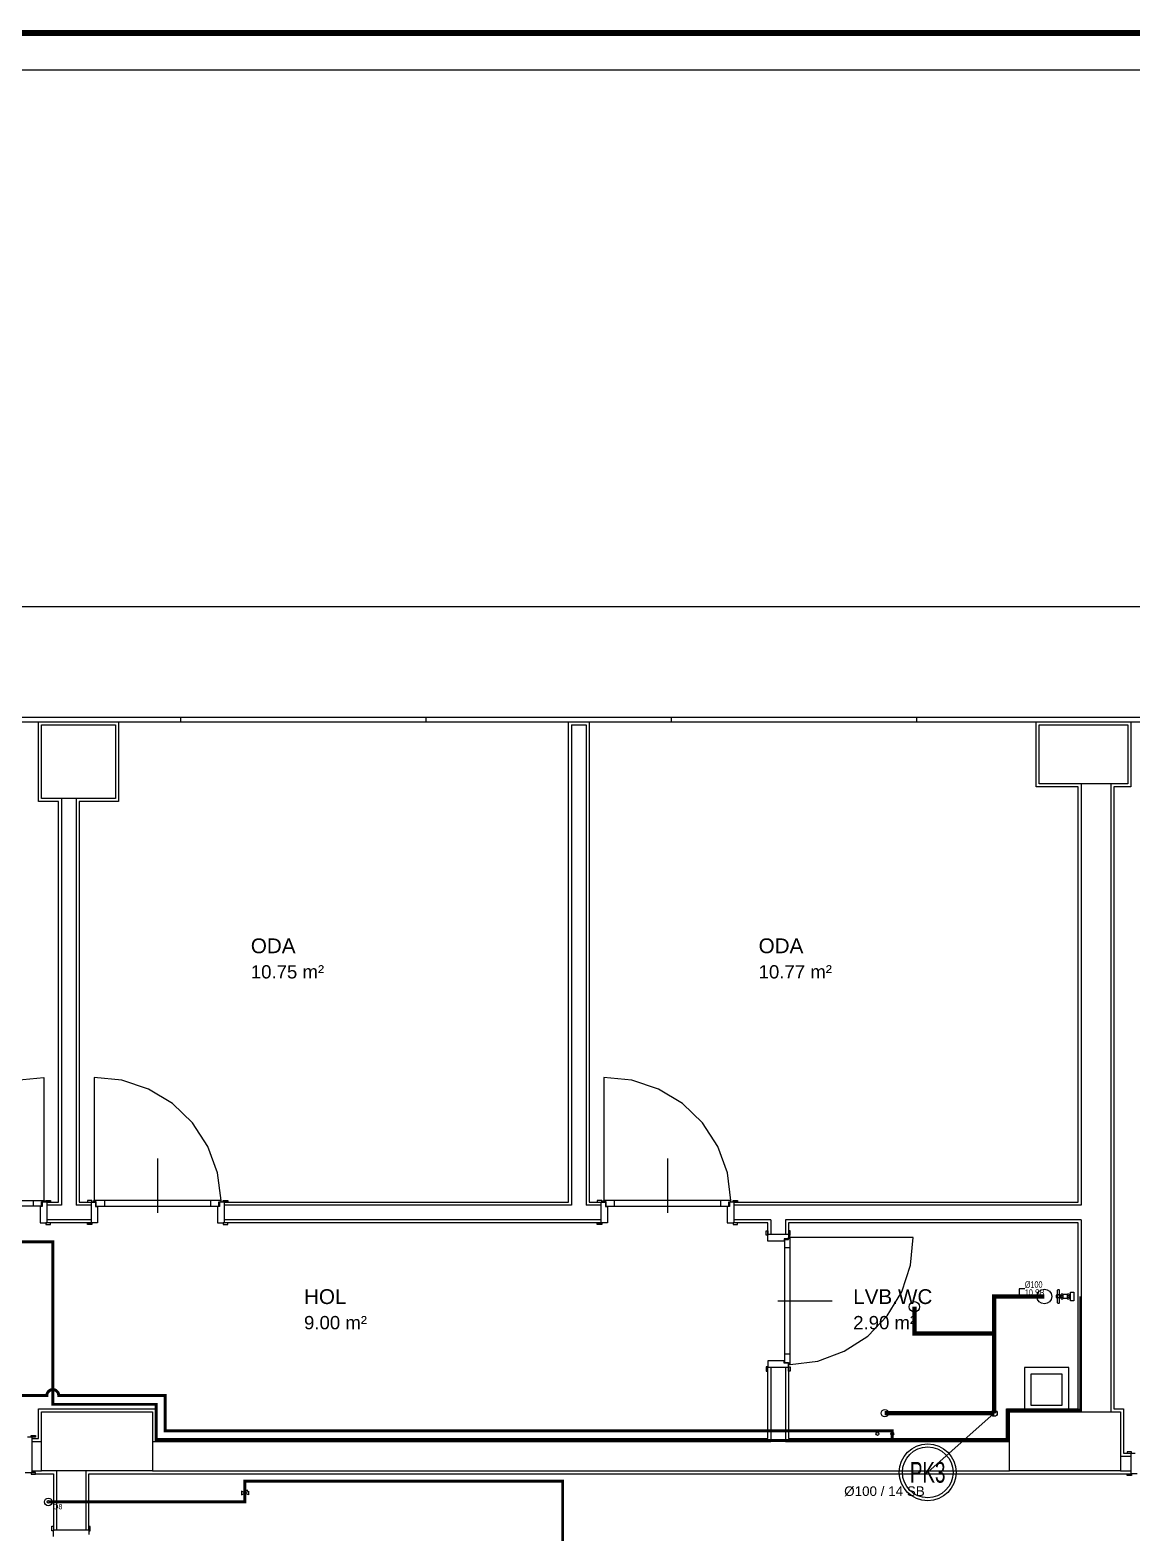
# Model space of a CAD drawing. Header units: centimetres. Extents: x -3952 to 26292, y -15092 to -10712.
# Drawn here: x 13725 to 14470, y -11965 to -10948 of the extents above; entities that cross this region are included whole.
import ezdxf
from ezdxf.enums import TextEntityAlignment as Align

# ---------------------------------------------------------------- set-up
doc = ezdxf.new("R2010")
doc.units = ezdxf.units.CM
for name, pattern in [('BASMA HATTI', [31, 25, -6]), ('DASHED', [18, 12, -6]), ('PIS', [38, 30, -8])]:
    doc.linetypes.add(name, pattern=pattern)
for name, color, linetype in [('MD-YUK-BIRIMI', 7, 'Continuous'), ('MIMARI', 8, 'Continuous'), ('MIMARI-KOLON', 8, 'Continuous'), ('MIMARI-YAZI', 8, 'Continuous'), ('MTY-PAFTA', 7, 'Continuous'), ('MTY-PIS-SU-BORUSU', 6, 'PIS'), ('MTY-PISSU-CAP', 211, 'Continuous'), ('MTY-PISSU-KOLON', 211, 'DASHED'), ('MTY-PISSU-KOLONNO', 211, 'Continuous'), ('MTY-SICAKSU-BORU', 1, 'BASMA HATTI'), ('MTY-SOGUKSU-BORU', 5, 'Continuous'), ('MTY-TEFRIS', 15, 'Continuous'), ('MTY-TEMIZSU-CAP', 101, 'Continuous'), ('MTY-VANA', 1, 'Continuous'), ('MTY-YUK-BIRIMI', 7, 'Continuous')]:
    doc.layers.add(name, color=color, linetype=linetype)
doc.layers.add('ROTAS-PAFTA-SINIRI', color=8, linetype='Continuous', plot=False)
doc.styles.add('ANOTATIVO', font='arial.ttf')
doc.styles.add('MTY_CAP', font='wturkce.SHX', dxfattribs={"width": 0.65, "height": 20})
doc.styles.add('MTYCAPLT', font='arial.ttf', dxfattribs={"width": 0.65, "height": 1})
doc.styles.add('ROTAS', font='arial.ttf')

# ---------------------------------------------------------------- blocks, each defined once
blk = doc.blocks.new('ROTAS_PAFTA')
blk.add_lwpolyline([(0, 0), (1, 0), (1, 1), (0, 1)], close=True)
blk = doc.blocks.new('KLOZET1')
at = {"layer": 'MTY-TEFRIS', "color": 15}
blk.add_lwpolyline([(-3.9, 11.4, 0.414214), (-4.5, 10.8), (-4.5, 10.3, 0.414214), (-3.9, 9.7), (3.9, 9.7, 0.414214), (4.5, 10.3), (4.5, 10.8, 0.414214), (3.9, 11.4)], format="xyb", close=True, dxfattribs=at)
at = {"layer": 'MTY-TEFRIS', "color": 15, "elevation": 0}
for points in [[(-1, 10.3), (-1, 10.8, -0.414214), (-0.4, 11.4)], [(1, 10.3), (1, 10.8, 0.414214), (0.4, 11.4)]]:
    blk.add_lwpolyline(points, format="xyb", dxfattribs=at)
at = {"layer": 'MTY-TEFRIS', "color": 15}
for points in [[(-0.8, 11.5), (0.8, 11.5), (0.8, 12), (-0.8, 12)], [(3, 0), (-3, 0), (-3, 2.3), (3, 2.3)], [(-0.8, 8.9), (0.8, 8.9), (0.8, 9.7), (-0.8, 9.7)]]:
    blk.add_lwpolyline(points, close=True, dxfattribs=at)
for points in [[(-1.6, 8.6), (-1.6, 7.5)], [(-1.6, 4.4), (-1.6, 3.4)], [(-1.3, 3.2), (-1.3, 2.3), (1.4, 2.3), (1.4, 3.2)], [(-1.2, 7.2), (-1.2, 4.8)], [(1.1, 8.9), (-1.1, 8.9)], [(-1.1, 7.3), (1.1, 7.3)], [(1.1, 4.7), (-1.1, 4.7)], [(-1.1, 3.1), (1.1, 3.1)], [(-0.5, 8.6), (-0.5, 7.5)], [(-0.5, 4.4), (-0.5, 3.4)], [(0.6, 8.6), (0.6, 7.5)], [(0.6, 4.4), (0.6, 3.4)], [(1.3, 4.8), (1.3, 5.2), (1.3, 7.2)], [(1.7, 8.6), (1.7, 7.5)], [(1.7, 4.4), (1.7, 3.4)]]:
    blk.add_lwpolyline(points, dxfattribs=at)
at = {"layer": 'MTY-TEFRIS', "color": 6}
blk.add_circle((0, 20), 5, dxfattribs=at)
at = {"layer": 'MTY-TEFRIS', "color": 15}
for centre, radius, start, end in [((-0.4, 10.3, 0), 0.641, 179.9998, 270.0001), ((0.4, 10.3, 0), 0.641, 270.0001, 0), ((-1.1, 8.1), 0.734, 41.7592, 138.241), ((-1.1, 8), 0.734, 221.7593, 318.2408), ((-1.1, 4), 0.734, 41.7592, 138.241), ((-1.1, 3.8), 0.734, 221.7593, 318.2408), ((0, 8.1), 0.734, 41.7592, 138.241), ((0, 8), 0.734, 221.7593, 318.2408), ((0, 4), 0.734, 41.7592, 138.241), ((0, 3.8), 0.734, 221.7593, 318.2408), ((1.1, 8.1), 0.734, 41.7592, 138.241), ((1.1, 8), 0.734, 221.7593, 318.2408), ((1.1, 4), 0.734, 41.7592, 138.241), ((1.1, 3.8), 0.734, 221.7593, 318.2408)]:
    blk.add_arc(centre, radius, start, end, dxfattribs=at)
at = {"layer": 'MD-YUK-BIRIMI', "color": 6, "style": 'MTYCAPLT', "width": 0.65}
for tag, p in [('PSCP_001', (-1.3, 24.5)), ('PS_001', (-0.6, 19.5))]:
    blk.add_attdef(tag, p, '', height=1, dxfattribs=at)
at = {"layer": 'MD-YUK-BIRIMI', "color": 3, "style": 'MTYCAPLT', "width": 0.65}
for tag, p in [('SOCP_001', (-1.3, 1.8)), ('SO_001', (-0.7, -0.5))]:
    blk.add_attdef(tag, p, '', height=1, dxfattribs=at)
blk = doc.blocks.new('LAVABO1')
at = {"layer": 'MTY-TEFRIS', "color": 6}
blk.add_circle((0, 15), 2.5, dxfattribs=at)
at = {"layer": 'MTY-TEFRIS', "color": 3, "ltscale": 10}
blk.add_circle((-5, 1), 1, dxfattribs=at)
at = {"layer": 'MTY-TEFRIS', "color": 1, "ltscale": 10}
blk.add_circle((5, 1), 1, dxfattribs=at)
at = {"layer": 'MD-YUK-BIRIMI', "color": 6, "style": 'MTYCAPLT', "width": 0.65}
for tag, p in [('PSCP_001', (-1.3, 17)), ('PS_001', (-0.6, 14.5))]:
    blk.add_attdef(tag, p, '', height=1, dxfattribs=at)
at = {"layer": 'MD-YUK-BIRIMI', "color": 3, "style": 'MTYCAPLT', "width": 0.65}
for tag, p in [('SOCP_001', (-6.3, -0.5)), ('SO_001', (-5.7, 0.5))]:
    blk.add_attdef(tag, p, '', height=1, dxfattribs=at)
at = {"layer": 'MD-YUK-BIRIMI', "color": 1, "style": 'MTYCAPLT', "width": 0.65}
for tag, p in [('SCCP_001', (3.7, -0.5)), ('SC_001', (4.4, 0.5))]:
    blk.add_attdef(tag, p, '', height=1, dxfattribs=at)
blk = doc.blocks.new('YER SUZGECI DN501')
at = {"layer": 'MTY-TEFRIS', "color": 6}
blk.add_circle((0, 0), 3.5, dxfattribs=at)
at = {"layer": 'MD-YUK-BIRIMI', "color": 6, "style": 'MTYCAPLT', "width": 0.65}
for tag, p in [('PSCP_001', (-1.3, 0.7)), ('PS_001', (-0.6, -0.5))]:
    blk.add_attdef(tag, p, '', height=1, dxfattribs=at)
blk = doc.blocks.new('MTY-PIS SU CAP SB')
at = {"layer": 'MTY-PISSU-CAP'}
for p, q in [((0.83, 1.17), (0, 1.17)), ((0, 1.17), (0, 0))]:
    blk.add_line(p, q, dxfattribs=at)
at = {"layer": 'MTY-PISSU-CAP', "style": 'MTY_CAP', "width": 0.65}
blk.add_attdef('PSCP_001', (0.83, 1.29), '', height=1, dxfattribs=at)
at = {"layer": 'MTY-YUK-BIRIMI', "color": 211, "style": 'MTY_CAP', "width": 0.65}
blk.add_attdef('PS_001', (0.83, 0.07), '', height=1, dxfattribs=at)
blk = doc.blocks.new('MTY-KURESEL VANA')
at = {"layer": 'MTY-VANA'}
for p, q in [((0, 0), (0, 8)), ((0, 8), (8, 8))]:
    blk.add_line(p, q, dxfattribs=at)
blk.add_lwpolyline([(-10, 5), (-10, -5), (10, 5), (10, -5), (-10, 5)], dxfattribs=at)
at = {"layer": 'MTY-VANA', "style": 'MTYCAPLT', "width": 0.65}
blk.add_attdef('CAP', text='', height=10, dxfattribs=at).set_placement((-1.1, 0), align=Align.CENTER)
blk = doc.blocks.new('MTY-PIS SU KOLON')
at = {"layer": 'MTY-PISSU-KOLON', "linetype": 'Continuous', "lineweight": -3}
blk.add_hatch(color=256, dxfattribs=at).paths.add_polyline_path([(-2.7, -0.1, 0.848135), (0, -0.1, -0.848135), (2.7, -0.1, 0.414214), (0, 2.6, 0.414214)])
blk.add_circle((0, 0), 3.5, dxfattribs=at)
blk = doc.blocks.new('MTY-KOLON NO PIS SU')
at = {"color": 6, "linetype": 'Continuous', "ltscale": 100}
blk.add_circle((0, 0), 27.5, dxfattribs=at)
at = {"color": 7, "linetype": 'Continuous', "ltscale": 100}
blk.add_circle((0, 0), 24.5, dxfattribs=at)
at = {"style": 'ANOTATIVO', "width": 0.65}
blk.add_attdef('K', text='', height=20, dxfattribs=at).set_placement((0, 0), align=Align.MIDDLE_CENTER)

msp = doc.modelspace()

# ---------------------------------------------------------------- linework, layer by layer
at = {"layer": 'MIMARI'}
for p, q in [((11786.2, -11338.1), (14872.6, -11338.1)), ((13826.5, -11413.1), (13826.5, -11416.1)), ((13992.5, -11413.1), (13992.5, -11416.1)), ((14090.9, -11418.1), (14090.9, -11743.1)), ((14090.9, -11418.1), (14100.9, -11418.1)), ((14100.9, -11418.1), (14100.9, -11743.1)), ((14158.5, -11413.1), (14158.5, -11416.1)), ((14324.5, -11413.1), (14324.5, -11416.1)), ((14435.9, -11458.1), (14435.9, -11743.1)), ((14455.9, -11458.1), (14455.9, -11883.1)), ((13745.9, -11468.1), (13745.9, -11743.1)), ((13755.9, -11468.1), (13755.9, -11743.1)), ((13733.9, -11656.9), (13733.9, -11740.1)), ((13767.9, -11656.9), (13767.9, -11740.1)), ((14112.9, -11656.9), (14112.9, -11740.1)), ((13810.9, -11711.6), (13810.9, -11748.3)), ((14155.9, -11711.6), (14155.9, -11748.3)), ((13647.9, -11740.1), (13733.9, -11740.1)), ((13732.4, -11743.9), (13649.4, -11743.9)), ((13726.8, -11740.1), (13726.8, -11743.9)), ((13732.9, -11744), (13731.4, -11744)), ((13731.4, -11744), (13731.4, -11755.1)), ((13732.4, -11741), (13733.9, -11741)), ((13732.4, -11743.9), (13732.4, -11741)), ((13732.9, -11741.1), (13732.9, -11744)), ((13735.9, -11741.1), (13732.9, -11741.1)), ((13733.9, -11741.1), (13733.9, -11740.1)), ((13735.3, -11740.1), (13738.4, -11740.1)), ((13735.3, -11741.1), (13735.3, -11740.1)), ((13738.4, -11741.1), (13735.3, -11741.1)), ((13735.9, -11741.1), (13735.9, -11755.1)), ((13745.9, -11743.1), (13735.9, -11743.1)), ((13735.9, -11743.1), (13735.9, -11753.1)), ((13738.4, -11740.1), (13738.4, -11741.1)), ((13765.9, -11743.1), (13755.9, -11743.1)), ((13766.5, -11740.1), (13763.4, -11740.1)), ((13763.4, -11740.1), (13763.4, -11741.1)), ((13763.4, -11741.1), (13766.5, -11741.1)), ((13765.9, -11741.1), (13765.9, -11755.1)), ((13765.9, -11741.1), (13768.9, -11741.1)), ((13765.9, -11743.1), (13765.9, -11753.1)), ((13766.5, -11741.1), (13766.5, -11740.1)), ((13853.9, -11740.1), (13767.9, -11740.1)), ((13767.9, -11741.1), (13767.9, -11740.1)), ((13769.4, -11741), (13767.9, -11741)), ((13768.9, -11741.1), (13768.9, -11744)), ((13768.9, -11744), (13770.3, -11744)), ((13769.4, -11743.9), (13769.4, -11741)), ((13769.4, -11743.9), (13852.4, -11743.9)), ((13770.3, -11744), (13770.3, -11755.1)), ((13774.9, -11740.1), (13774.9, -11743.9)), ((13846.8, -11740.1), (13846.8, -11743.9)), ((13851.4, -11744), (13851.4, -11755.1)), ((13852.9, -11744), (13851.4, -11744)), ((13852.4, -11743.9), (13852.4, -11741)), ((13852.4, -11741), (13853.9, -11741)), ((13855.9, -11741.1), (13852.9, -11741.1)), ((13852.9, -11741.1), (13852.9, -11744)), ((13853.9, -11741.1), (13853.9, -11740.1)), ((13855.3, -11740.1), (13858.4, -11740.1)), ((13855.3, -11741.1), (13855.3, -11740.1)), ((13858.4, -11741.1), (13855.3, -11741.1)), ((13855.9, -11741.1), (13855.9, -11755.1)), ((14090.9, -11743.1), (13855.9, -11743.1)), ((13855.9, -11743.1), (13855.9, -11753.1)), ((13858.4, -11740.1), (13858.4, -11741.1)), ((14110.9, -11743.1), (14100.9, -11743.1)), ((14111.5, -11740.1), (14108.4, -11740.1)), ((14108.4, -11740.1), (14108.4, -11741.1)), ((14108.4, -11741.1), (14111.5, -11741.1)), ((14110.9, -11741.1), (14110.9, -11755.1)), ((14110.9, -11741.1), (14113.9, -11741.1)), ((14110.9, -11743.1), (14110.9, -11753.1)), ((14111.5, -11741.1), (14111.5, -11740.1)), ((14198.9, -11740.1), (14112.9, -11740.1)), ((14112.9, -11741.1), (14112.9, -11740.1)), ((14114.4, -11741), (14112.9, -11741)), ((14113.9, -11741.1), (14113.9, -11744)), ((14113.9, -11744), (14115.3, -11744)), ((14114.4, -11743.9), (14114.4, -11741)), ((14114.4, -11743.9), (14197.4, -11743.9)), ((14115.3, -11744), (14115.3, -11755.1)), ((14119.9, -11740.1), (14119.9, -11743.9)), ((14191.8, -11740.1), (14191.8, -11743.9)), ((14196.4, -11744), (14196.4, -11755.1)), ((14197.9, -11744), (14196.4, -11744)), ((14197.4, -11743.9), (14197.4, -11741)), ((14197.4, -11741), (14198.9, -11741)), ((14200.9, -11741.1), (14197.9, -11741.1)), ((14197.9, -11741.1), (14197.9, -11744)), ((14198.9, -11741.1), (14198.9, -11740.1)), ((14200.3, -11740.1), (14203.4, -11740.1)), ((14200.3, -11741.1), (14200.3, -11740.1)), ((14203.4, -11741.1), (14200.3, -11741.1)), ((14200.9, -11741.1), (14200.9, -11755.1)), ((14435.9, -11743.1), (14200.9, -11743.1)), ((14200.9, -11743.1), (14200.9, -11753.1)), ((14203.4, -11740.1), (14203.4, -11741.1)), ((13731.4, -11755.1), (13735.9, -11755.1)), ((13735.3, -11755.1), (13735.3, -11756.2)), ((13738.4, -11755.1), (13735.3, -11755.1)), ((13735.3, -11756.2), (13738.4, -11756.2)), ((13765.9, -11753.1), (13735.9, -11753.1)), ((13738.4, -11756.2), (13738.4, -11755.1)), ((13763.4, -11756.2), (13763.4, -11755.1)), ((13763.4, -11755.1), (13766.5, -11755.1)), ((13766.5, -11756.2), (13763.4, -11756.2)), ((13770.3, -11755.1), (13765.9, -11755.1)), ((13766.5, -11755.1), (13766.5, -11756.2)), ((13851.4, -11755.1), (13855.9, -11755.1)), ((13855.3, -11755.1), (13855.3, -11756.2)), ((13858.4, -11755.1), (13855.3, -11755.1)), ((13855.3, -11756.2), (13858.4, -11756.2)), ((14110.9, -11753.1), (13855.9, -11753.1)), ((13858.4, -11756.2), (13858.4, -11755.1)), ((14108.4, -11756.2), (14108.4, -11755.1)), ((14108.4, -11755.1), (14111.5, -11755.1)), ((14111.5, -11756.2), (14108.4, -11756.2)), ((14115.3, -11755.1), (14110.9, -11755.1)), ((14111.5, -11755.1), (14111.5, -11756.2)), ((14196.4, -11755.1), (14200.9, -11755.1)), ((14200.3, -11755.1), (14200.3, -11756.2)), ((14203.4, -11755.1), (14200.3, -11755.1)), ((14200.3, -11756.2), (14203.4, -11756.2)), ((14225.9, -11753.1), (14200.9, -11753.1)), ((14203.4, -11756.2), (14203.4, -11755.1)), ((14225.9, -11753.1), (14225.9, -11763.1)), ((14435.9, -11753.1), (14235.9, -11753.1)), ((14235.9, -11753.1), (14235.9, -11763.1)), ((14435.9, -11753.1), (14435.9, -11883.1)), ((14222.8, -11760.5), (14223.9, -11760.5)), ((14222.8, -11763.6), (14222.8, -11760.5)), ((14223.9, -11763.6), (14222.8, -11763.6)), ((14223.9, -11760.5), (14223.9, -11763.6)), ((14223.9, -11767.5), (14223.9, -11763.1)), ((14237.9, -11763.1), (14223.9, -11763.1)), ((14235.9, -11763.1), (14225.9, -11763.1)), ((14234.9, -11766), (14234.9, -11767.5)), ((14237.9, -11766), (14234.9, -11766)), ((14235.1, -11766.5), (14235.1, -11849.6)), ((14235.1, -11766.5), (14237.9, -11766.5)), ((14237.9, -11760.6), (14237.9, -11763.6)), ((14238.9, -11760.6), (14237.9, -11760.6)), ((14237.9, -11763.1), (14237.9, -11766)), ((14237.9, -11763.6), (14238.9, -11763.6)), ((14237.9, -11766.5), (14237.9, -11765)), ((14237.9, -11765), (14238.9, -11765)), ((14238.9, -11763.6), (14238.9, -11760.6)), ((14238.9, -11851.1), (14238.9, -11765)), ((14322.1, -11765), (14238.9, -11765)), ((14234.9, -11767.5), (14223.9, -11767.5)), ((14238.9, -11772.1), (14235.1, -11772.1)), ((14267.3, -11808.1), (14230.6, -11808.1)), ((14238.9, -11844), (14235.1, -11844)), ((14223.9, -11852.5), (14222.8, -11852.5)), ((14222.8, -11852.5), (14222.8, -11855.6)), ((14222.8, -11855.6), (14223.9, -11855.6)), ((14223.9, -11848.6), (14223.9, -11853.1)), ((14234.9, -11848.6), (14223.9, -11848.6)), ((14223.9, -11855.6), (14223.9, -11852.5)), ((14237.9, -11853.1), (14223.9, -11853.1)), ((14225.9, -11853.1), (14225.9, -11903.1)), ((14235.9, -11853.1), (14225.9, -11853.1)), ((14234.9, -11850.1), (14234.9, -11848.6)), ((14237.9, -11850.1), (14234.9, -11850.1)), ((14235.1, -11849.6), (14237.9, -11849.6)), ((14235.9, -11853.1), (14235.9, -11903.1)), ((14237.9, -11849.6), (14237.9, -11851.1)), ((14237.9, -11853.1), (14237.9, -11850.1)), ((14237.9, -11851.1), (14238.9, -11851.1)), ((14237.9, -11855.5), (14237.9, -11852.5)), ((14237.9, -11852.5), (14238.9, -11852.5)), ((14238.9, -11855.5), (14237.9, -11855.5)), ((14238.9, -11852.5), (14238.9, -11855.5)), ((13725.9, -11900.1), (13722.9, -11900.1)), ((13725.3, -11899.1), (13728.4, -11899.1)), ((13725.3, -11900.1), (13725.3, -11899.1)), ((13728.4, -11900.1), (13725.3, -11900.1)), ((13725.9, -11900.1), (13725.9, -11924.1)), ((13725.9, -11903.1), (13732.7, -11903.1)), ((13725.9, -11903.1), (13725.9, -11923.1)), ((13728.4, -11899.1), (13728.4, -11900.1)), ((13807.4, -11903.1), (14225.9, -11903.1)), ((14235.9, -11903.1), (14387.4, -11903.1)), ((14462.4, -11913.1), (14469.4, -11913.1)), ((14470, -11910.1), (14466.9, -11910.1)), ((14466.9, -11910.1), (14466.9, -11911.1)), ((14466.9, -11911.1), (14470, -11911.1)), ((14469.4, -11911.1), (14469.4, -11925.1)), ((14469.4, -11911.1), (14472.4, -11911.1)), ((14469.4, -11913.1), (14469.4, -11923.1)), ((14470, -11911.1), (14470, -11910.1)), ((13721.4, -11924.1), (13725.9, -11924.1)), ((13725.3, -11924.1), (13725.3, -11925.2)), ((13728.4, -11924.1), (13725.3, -11924.1)), ((13725.3, -11925.2), (13728.4, -11925.2)), ((13725.9, -11923.1), (13732.4, -11923.1)), ((13728.4, -11925.2), (13728.4, -11924.1)), ((13742.4, -11923.1), (13742.4, -11963.1)), ((13762.4, -11923.1), (13762.4, -11963.1)), ((13807.4, -11923.1), (14387.4, -11923.1)), ((14462.4, -11923.1), (14469.4, -11923.1)), ((14466.9, -11926.2), (14466.9, -11925.1)), ((14466.9, -11925.1), (14470, -11925.1)), ((14470, -11926.2), (14466.9, -11926.2)), ((14473.8, -11925.1), (14469.4, -11925.1)), ((14470, -11925.1), (14470, -11926.2)), ((13739.3, -11960.5), (13740.4, -11960.5)), ((13739.3, -11963.6), (13739.3, -11960.5)), ((13740.4, -11963.6), (13739.3, -11963.6)), ((13740.4, -11960.5), (13740.4, -11963.6)), ((13740.4, -11967.5), (13740.4, -11963.1)), ((13764.4, -11963.1), (13740.4, -11963.1)), ((13762.4, -11963.1), (13742.4, -11963.1)), ((13764.4, -11960.6), (13764.4, -11963.6)), ((13765.4, -11960.6), (13764.4, -11960.6)), ((13764.4, -11963.1), (13764.4, -11966)), ((13764.4, -11963.6), (13765.4, -11963.6)), ((13765.4, -11963.6), (13765.4, -11960.6))]:
    msp.add_line(p, q, dxfattribs=at)
for points in [[(11834.5, -11416.1), (14820.9, -11416.1), (14820.9, -11413.1), (11834.5, -11413.1), (11834.5, -11416.1)], [(13735.9, -11741.1), (13743.9, -11741.1), (13743.9, -11470.1), (13730.4, -11470.1), (13730.4, -11416.1), (13784.4, -11416.1), (13784.4, -11470.1), (13757.9, -11470.1), (13757.9, -11741.1), (13765.9, -11741.1)], [(13855.9, -11741.1), (14088.9, -11741.1), (14088.9, -11416.1), (14102.9, -11416.1), (14102.9, -11741.1), (14110.9, -11741.1)], [(14200.9, -11741.1), (14433.9, -11741.1), (14433.9, -11460.1), (14405.4, -11460.1), (14405.4, -11416.1), (14469.4, -11416.1), (14469.4, -11460.1), (14457.9, -11460.1), (14457.9, -11881.1), (14464.4, -11881.1), (14464.4, -11911.1), (14469.4, -11911.1)], [(13647.9, -11740.1), (13650.3, -11721.3), (13656.8, -11703.5), (13667.2, -11687.6), (13680.8, -11674.4), (13697, -11664.6), (13715, -11658.7), (13733.9, -11656.9)], [(13853.9, -11740.1), (13851.5, -11721.3), (13845, -11703.5), (13834.6, -11687.6), (13821, -11674.4), (13804.8, -11664.6), (13786.8, -11658.7), (13767.9, -11656.9)], [(14198.9, -11740.1), (14196.5, -11721.3), (14190, -11703.5), (14179.6, -11687.6), (14166, -11674.4), (14149.8, -11664.6), (14131.8, -11658.7), (14112.9, -11656.9)], [(13734.8, -11740.5), (13734.2, -11740.5), (13734.8, -11740.5)], [(13767, -11740.5), (13767.6, -11740.5), (13767, -11740.5)], [(14112, -11740.5), (14112.6, -11740.5), (14112, -11740.5)], [(13765.9, -11755.1), (13735.9, -11755.1)], [(14110.9, -11755.1), (13855.9, -11755.1)], [(14223.9, -11763.1), (14223.9, -11755.1), (14200.9, -11755.1)], [(14237.9, -11853.1), (14237.9, -11901.1), (14385.4, -11901.1), (14385.4, -11881.1), (14433.9, -11881.1), (14433.9, -11755.1), (14237.9, -11755.1), (14237.9, -11760.6)], [(14238.5, -11764.1), (14238.5, -11764.7), (14238.5, -11764.1)], [(14238.9, -11851.1), (14257.7, -11848.7), (14275.5, -11842.1), (14291.4, -11831.8), (14304.5, -11818.1), (14314.4, -11801.9), (14320.3, -11783.9), (14322.1, -11765)], [(13725.9, -11901.1), (13730.4, -11901.1), (13730.4, -11881.1), (13809.4, -11881.1), (13809.4, -11901.1), (14223.9, -11901.1), (14223.9, -11853.1)], [(14397.4, -11853.1), (14397.4, -11883.1), (14427.4, -11883.1), (14427.4, -11853.1), (14397.4, -11853.1)], [(14401.9, -11857.6), (14401.9, -11878.6), (14422.9, -11878.6), (14422.9, -11857.6), (14401.9, -11857.6)], [(13725.9, -11925.1), (13740.4, -11925.1), (13740.4, -11963.1)], [(13764.4, -11963.1), (13764.4, -11925.1), (14469.4, -11925.1)]]:
    msp.add_lwpolyline(points, dxfattribs=at)
at = {"layer": 'MIMARI-KOLON'}
for points in [[(13732.4, -11418.1), (13782.4, -11418.1), (13782.4, -11468.1), (13732.4, -11468.1), (13732.4, -11418.1)], [(14407.4, -11418.1), (14467.4, -11418.1), (14467.4, -11458.1), (14407.4, -11458.1), (14407.4, -11418.1)], [(13732.4, -11883.1), (13807.4, -11883.1), (13807.4, -11923.1), (13732.4, -11923.1), (13732.4, -11883.1)], [(14387.4, -11883.1), (14462.4, -11883.1), (14462.4, -11923.1), (14387.4, -11923.1), (14387.4, -11883.1)]]:
    msp.add_lwpolyline(points, dxfattribs=at)
at = {"layer": 'MTY-PAFTA'}
for points, const_width in [([(11400, -12900), (15200, -12900), (15200, -10950), (11400, -10950)], 4), ([(11425, -12875), (15175, -12875), (15175, -10975), (11425, -10975)], 1)]:
    msp.add_lwpolyline(points, close=True, dxfattribs=dict(at, const_width=const_width))
at = {"layer": 'MTY-PIS-SU-BORUSU', "const_width": 3}
for points in [[(14411, -11805), (14377, -11805), (14377, -11884)], [(14323, -11812), (14323, -11830), (14377, -11830)], [(14303, -11884), (14377, -11884)]]:
    msp.add_lwpolyline(points, dxfattribs=at)
at = {"layer": 'MTY-PISSU-KOLONNO'}
msp.add_line((14377, -11884), (14332, -11924), dxfattribs=at)
at = {"layer": 'MTY-SICAKSU-BORU', "const_width": 2}
msp.add_lwpolyline([(13606, -11872), (13736, -11872), (13736.1, -11871), (13736.5, -11870), (13737.2, -11869.2), (13738, -11868.5), (13739, -11868.1), (13740, -11868), (13741, -11868.1), (13742, -11868.5), (13742.8, -11869.2), (13743.5, -11870), (13743.9, -11871), (13744, -11872), (13816, -11872), (13816, -11896), (14308, -11896), (14308, -11902.5)], dxfattribs=at)
at = {"layer": 'MTY-SOGUKSU-BORU', "const_width": 2}
for points in [[(13338, -11750), (13632, -11750), (13632, -11768), (13740, -11768), (13740, -11878), (13810, -11878), (13810, -11902.5), (14298, -11902.5)], [(14298, -11902.5), (14300, -11902.5), (14300, -11902), (14386, -11902), (14386, -11882), (14436, -11882), (14435.5, -11882), (14435.5, -11805)], [(13870, -11938), (13870, -11930), (13869, -11930), (14085, -11930), (14085, -12224), (14077, -12224), (14077, -12223.9), (14075.5, -12223.9)], [(13737, -11944), (13870, -11944), (13870, -11938)]]:
    msp.add_lwpolyline(points, dxfattribs=at)
at = {"layer": 'MTY-SOGUKSU-BORU'}
for radius in [2.6, 0.91]:
    msp.add_circle((13737, -11944), radius, dxfattribs=at)

# ---------------------------------------------------------------- block references
at = {"layer": 'MTY-PISSU-KOLONNO'}
ref = msp.add_blockref('MTY-KOLON NO PIS SU', (14332, -11924), dxfattribs=dict(at, xscale=0.7, yscale=0.7))
ref.add_attrib('K', 'PK3', dxfattribs={"height": 14, "style": 'ANOTATIVO', "width": 0.65}).set_placement((14332, -11924), align=Align.MIDDLE_CENTER)
at = {"layer": 'MTY-TEFRIS', "xscale": 4.5, "yscale": 4.5}
msp.add_blockref('MTY-PIS SU CAP SB', (14394, -11805), dxfattribs=at).add_auto_attribs({'PSCP_001': 'Ø100', 'PS_001': '10 SB'})
at = {"layer": 'MTY-TEFRIS', "rotation": 90}
msp.add_blockref('KLOZET1', (14431, -11805), dxfattribs=at)
at = {"layer": 'MTY-TEFRIS'}
for name, p in [('YER SUZGECI DN501', (14323, -11812)), ('LAVABO1', (14303, -11899))]:
    msp.add_blockref(name, p, dxfattribs=at)
at = {"layer": 'MTY-TEFRIS', "xscale": 0.6, "yscale": 0.6}
msp.add_blockref('MTY-PIS SU KOLON', (14377, -11884), dxfattribs=at)
at = {"layer": 'MTY-VANA', "xscale": 0.24, "yscale": 0.24}
msp.add_blockref('MTY-KURESEL VANA', (13870, -11938), dxfattribs=at)
at = {"layer": 'ROTAS-PAFTA-SINIRI', "xscale": 3800, "yscale": 1950}
msp.add_blockref('ROTAS_PAFTA', (11400, -12900), dxfattribs=at)

# ---------------------------------------------------------------- texts
at = {"layer": 'MIMARI-YAZI', "style": 'ROTAS'}
for s, height, p in [('ODA', 10, (13874, -11572.7)), ('ODA', 10, (14217.6, -11572.7)), ('10.75 m²', 9, (13874, -11589.8)), ('10.77 m²', 9, (14217.6, -11589.8)), ('HOL', 10, (13910, -11810.1)), ('LVB.WC', 10, (14281.6, -11810.1)), ('9.00 m²', 9, (13910, -11827.2)), ('2.90 m²', 9, (14281.6, -11827.2))]:
    msp.add_text(s, height=height, dxfattribs=at).set_placement(p)
at = {"layer": 'MTY-PISSU-CAP', "style": 'ROTAS'}
msp.add_text('Ø100 / 14 SB', height=6.5, dxfattribs=at).set_placement((14330, -11940), align=Align.RIGHT)
at = {"layer": 'MTY-TEMIZSU-CAP', "style": 'ROTAS'}
msp.add_text('O8', height=3.5, dxfattribs=at).set_placement((13740, -11949))

doc.saveas('drawing.dxf')
